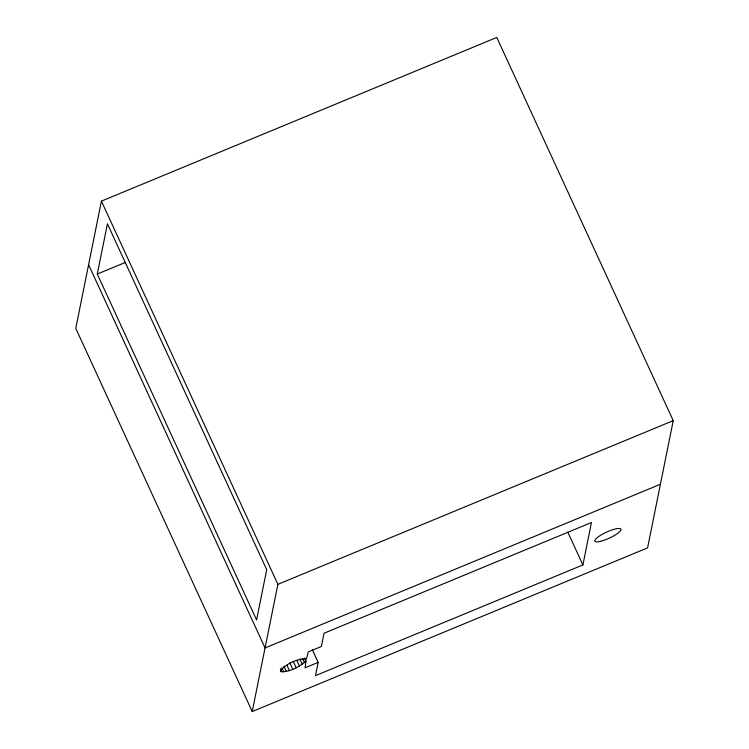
<?xml version="1.0" encoding="UTF-8"?>
<svg xmlns="http://www.w3.org/2000/svg" width="749" height="749" viewBox="0 0 749 749"><rect width="100%" height="100%" fill="white"/><g stroke="black" fill="none" stroke-linecap="round" stroke-linejoin="round"><path stroke-width="1.12" d="M304.534 657.903L306.004 661.077L305.049 667.818L318.147 662.397L312.296 649.692M101.415 201.135L75.761 328.352L252.226 711.55L647.585 547.865L673.239 420.648L496.774 37.45L101.415 201.135L277.879 584.332L252.226 711.55M97.295 274.059L107.425 223.801L266.71 569.689L256.579 619.938L97.295 274.059L125.392 262.422M318.147 662.397L315.479 675.645L582.9 564.933L591.448 522.521L324.027 633.242L321.358 646.49L308.26 651.911L306.416 659.026C297.072 658.437 286.521 663.642 280.463 670.711L280.697 671.553C289.844 672.405 299.188 666.891 306.004 661.077M277.879 584.332L673.239 420.648M660.412 484.257L265.052 647.941L88.588 264.743M567.789 532.108L582.9 564.933M302.549 658.343L304.497 662.584M299.815 658.97L302.25 664.269M296.978 660.73L299.413 666.02M293.252 661.376L296.173 667.724M289.835 662.912L292.756 669.26M286.961 665.234L289.395 670.533M283.88 666.151L286.315 671.441M281.783 667.696L283.731 671.937M280.351 668.791L281.811 671.975M600.623 541.312A14.362 3.324 -24.7 0 0 620.968 529.74A14.362 3.324 -24.7 0 0 602.018 534.43A14.362 3.324 -24.7 0 0 600.623 541.312"/></g></svg>
